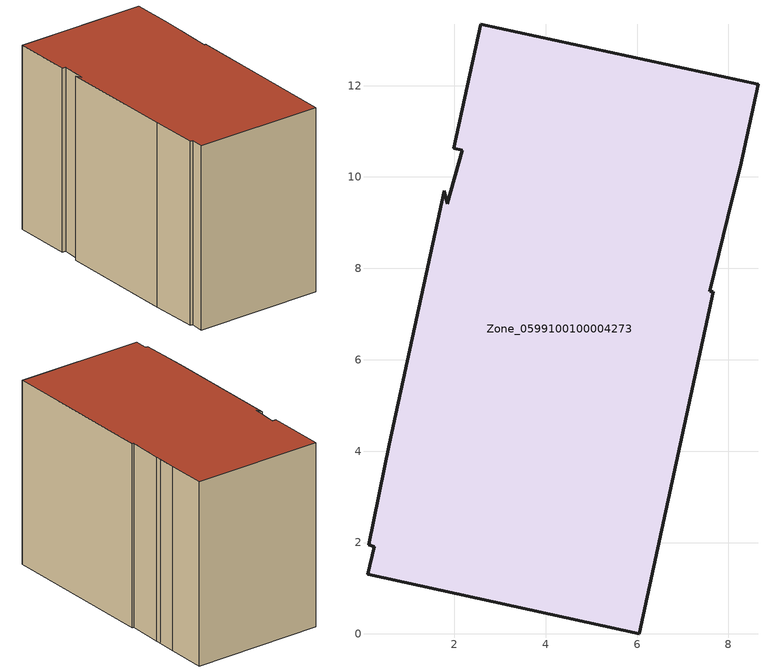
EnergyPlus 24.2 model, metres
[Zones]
Zone_0599100100004273
 floor ground (C_G): 0.24,1.91 0.13,1.95 0.58,4.15 1.78,9.7 1.85,9.42 2.17,10.58 1.99,10.63 2.58,13.35 8.65,12.03 8.25,10.22 8.04,9.35 7.98,9.11 7.58,7.5 7.66,7.48 6.05,0 0.1,1.3 z0
 wall outside (C_F): 7.58,7.5 7.98,9.11 8.04,9.35 8.25,10.22 8.65,12.03 2.58,13.35 1.99,10.63 2.17,10.58 1.85,9.42 1.78,9.7 0.58,4.15 0.13,1.95 0.24,1.91 0.1,1.3 6.05,0 7.66,7.48 7.58,7.5 z0:8.68
 roof outside (C_R): 0.13,1.95 0.24,1.91 0.1,1.3 6.05,0 7.66,7.48 7.58,7.5 7.98,9.11 8.04,9.35 8.25,10.22 8.65,12.03 2.58,13.35 1.99,10.63 2.17,10.58 1.85,9.42 1.78,9.7 0.58,4.15 z8.68
[BUILDING]
Pand.0599100100004273: North Axis=0; Terrain=City; Loads Convergence Tolerance Value=0.04; Temperature Convergence Tolerance Value=0.4; Solar Distribution=FullExterior; Maximum Number of Warmup Days=25; Minimum Number of Warmup Days=1
[Site:Location]
Rotterdam.The.Hague.AP_ZH_NLD Design_Conditions: Latitude=51.96; Longitude=4.45; Time Zone=1; Elevation=-4.5
[SITE:GROUNDTEMPERATURE:BUILDINGSURFACE]
18, 18, 18, 18, 18, 18, 18, 18, 18, 18, 18, 18
[MATERIAL] Thermal Absorptance=0.9; Solar Absorptance=0.7; Visible Absorptance=0.7
Name | Roughness | Thickness | Conductivity | Density | Specific Heat
G.D.2006-2014 | MediumSmooth | 0.15 | 0.06 | 540 | 1210
F.D.2006-2014 | Rough | 0.3 | 0.12 | 1920 | 840
R.D.2006-2014 | MediumRough | 0.2 | 0.08 | 1500 | 1000
[CONSTRUCTION]
C_G: G.D.2006-2014
C_F: F.D.2006-2014
C_R: R.D.2006-2014
[ZONE]
Zone_0599100100004273: Type=1; Multiplier=1; Ceiling Height=Autocalculate; Volume=Autocalculate; Floor Area=autocalculate; Part of Total Floor Area=Yes
[ZONEINFILTRATION:DESIGNFLOWRATE]
Infil_Zone_0599100100004273: Zone or ZoneList or Space or SpaceList=Zone_0599100100004273; Schedule=AlwaysOn; Design Flow Rate Calculation Method=Flow/Area; Flow Rate per Floor Area=0.0021; Constant Term Coefficient=1; Temperature Term Coefficient=0; Velocity Term Coefficient=0; Velocity Squared Term Coefficient=0
[HVACTEMPLATE:ZONE:IDEALLOADSAIRSYSTEM]
Zone_0599100100004273: Maximum Heating Supply Air Temperature=50; Minimum Cooling Supply Air Temperature=13; Maximum Heating Supply Air Humidity Ratio=0.0156; Minimum Cooling Supply Air Humidity Ratio=0.0077; Heating Limit=NoLimit; Cooling Limit=NoLimit; Dehumidification Control Type=ConstantSensibleHeatRatio; Cooling Sensible Heat Ratio=0.7; Dehumidification Setpoint=60; Humidification Control Type=None; Humidification Setpoint=30; Outdoor Air Method=None; Outdoor Air Flow Rate per Person=0.00944; Outdoor Air Flow Rate per Zone Floor Area=0; Outdoor Air Flow Rate per Zone=0; Demand Controlled Ventilation Type=None; Outdoor Air Economizer Type=NoEconomizer; Heat Recovery Type=None; Sensible Heat Recovery Effectiveness=0.7; Latent Heat Recovery Effectiveness=0.65
[ZONECONTROL:THERMOSTAT]
ThermostatControl_Zone_0599100100004273: Zone or ZoneList=Zone_0599100100004273; Control Type Schedule=DualSetpointControlType; Control 1=Thermostat_Zone_0599100100004273; Temperature Difference Between Cutout And Setpoint=0
[THERMOSTATSETPOINT:DUALSETPOINT]
Thermostat_Zone_0599100100004273: Heating Setpoint Temperature Schedule=HeatingSetpoint_Zone_0599100100004273; Cooling Setpoint Temperature Schedule=CoolingSetpoint_Zone_0599100100004273
[SCHEDULE:COMPACT]
HeatingSetpoint_Zone_0599100100004273: Through: 12/31, For: AllDays, Until: 24:00, 21
CoolingSetpoint_Zone_0599100100004273: Through: 12/31, For: AllDays, Until: 24:00, 24
DualSetpointControlType: Through: 12/31, For: AllDays, Until: 24:00, 4
AlwaysOn: Through: 12/31, For: AllDays, Until: 24:00, 1
